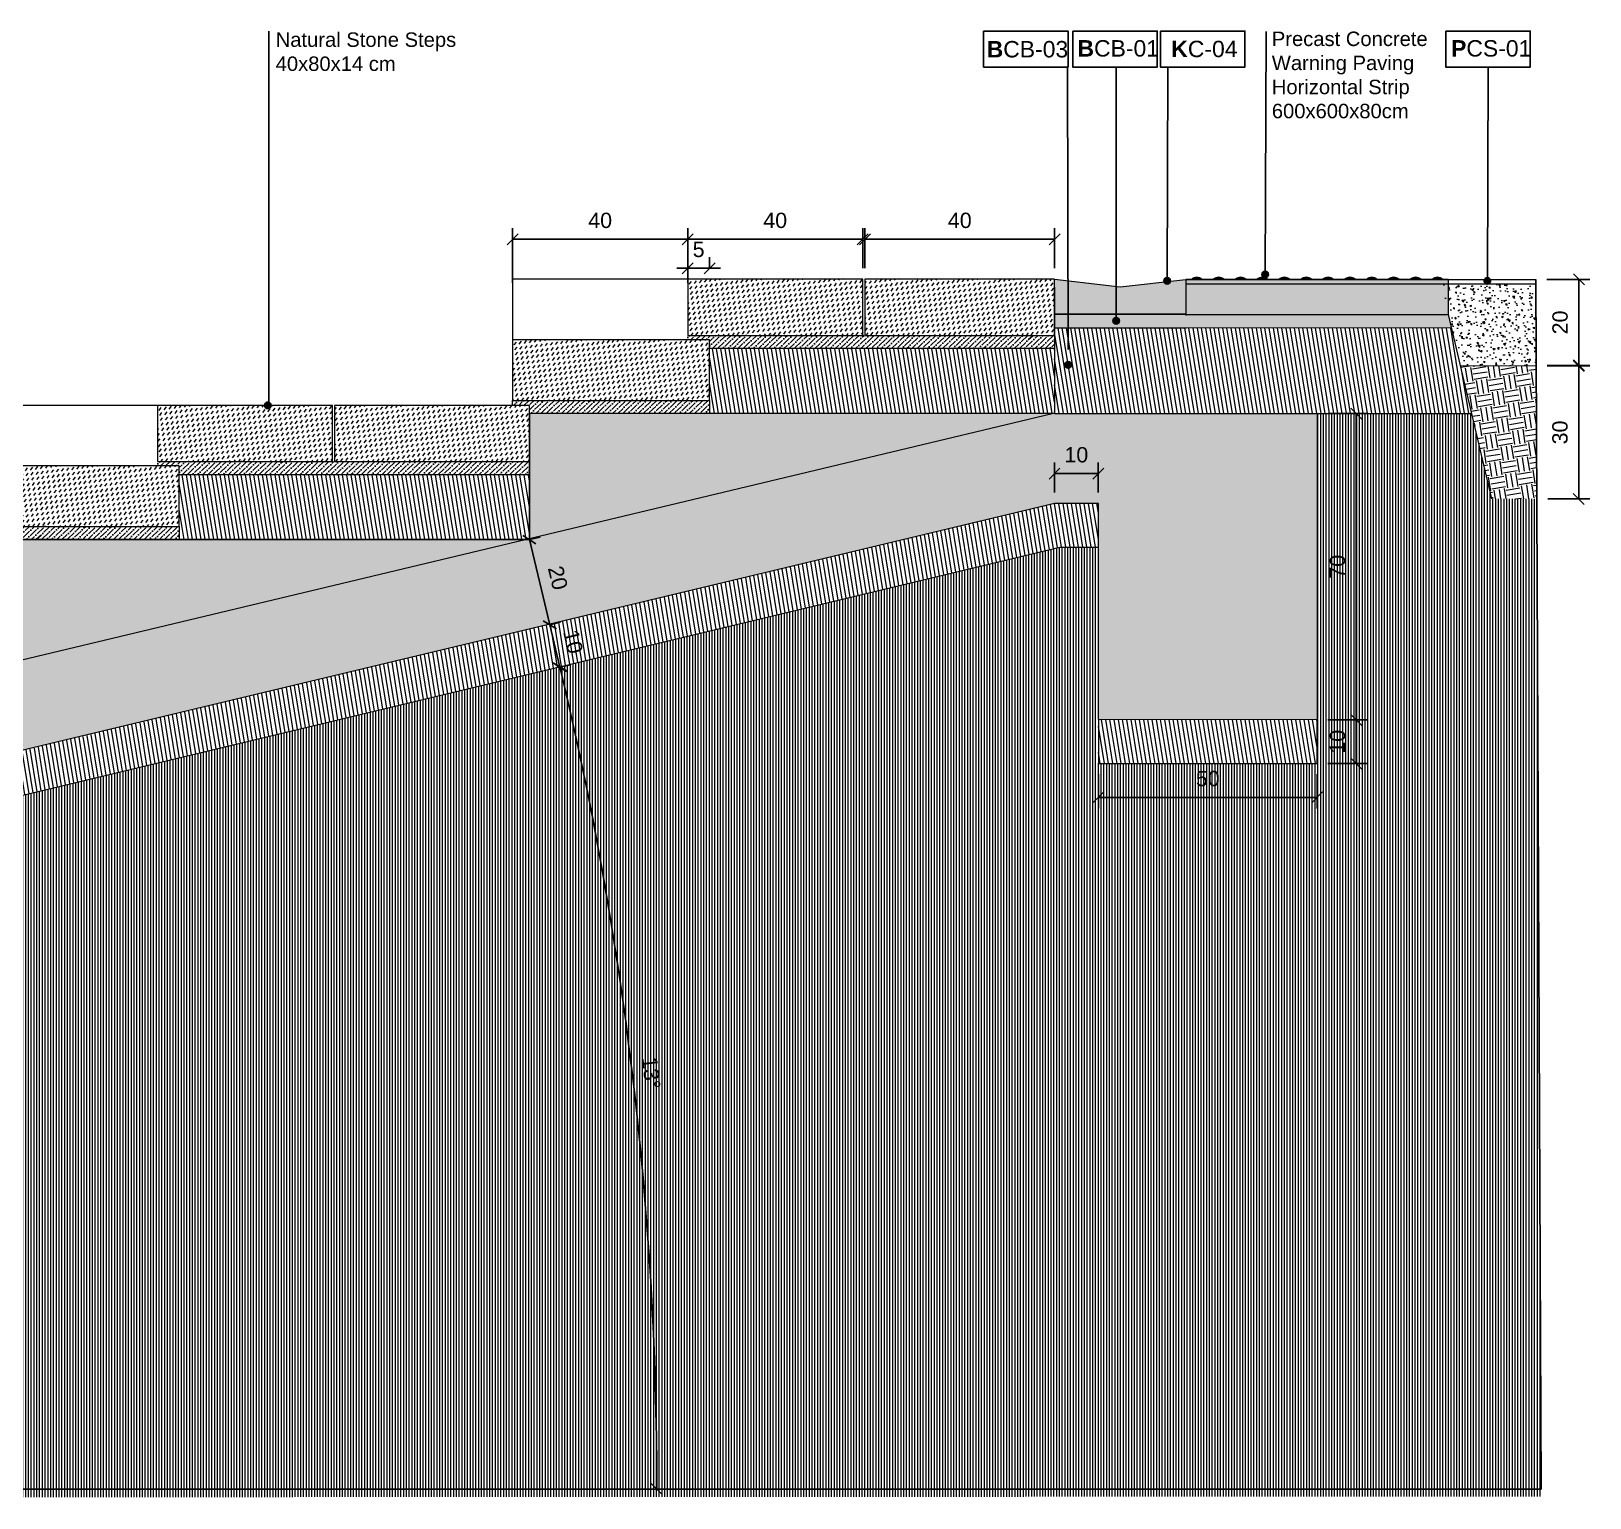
# Model space of a CAD drawing. Header units: metres. Extents: x -325 to 301, y -147 to 149.
# Drawn here: x 45.859 to 49.421, y 49.863 to 53.216 of the extents above; entities that cross this region are included whole.
import ezdxf

# ---------------------------------------------------------------- set-up
doc = ezdxf.new("R2010")
doc.units = ezdxf.units.M
doc.layers.get('Defpoints').update_dxf_attribs({"lineweight": 13})
doc.layers.add('-aux', color=50, linetype='Continuous', plot=False)
for name, color, linetype, true_color in [('0-TX-1_25', 7, 'Continuous', 0x3f4f7f), ('3-TR-paviment fort', 7, 'Continuous', 0xd1d1d1), ('EIT_3 TR sorra', 7, 'Continuous', 0xd8ceb0)]:
    doc.layers.add(name, color=color, linetype=linetype, true_color=true_color)
doc.layers.add('03-TR-Paviment_08_Natural Stone Bleachers', color=7, linetype='Continuous', lineweight=5, true_color=0xafad9d)
doc.layers.add('3-TR tot_u', color=7, linetype='Continuous', lineweight=5, true_color=0x787878)
for name, color, linetype, lineweight in [('1-CM', 7, 'Continuous', 0), ('3-TR Formigó', 252, 'Continuous', 0), ('3-TR Seleccionat', 44, 'Continuous', 0), ('3-TR Tot-u', 37, 'Continuous', 0)]:
    doc.layers.add(name, color=color, linetype=linetype, lineweight=lineweight)
for name, color, linetype in [('1-SECCIÓ', 1, 'Continuous'), ('A-KEYPLAN_HATCH', 7, 'Continuous'), ('A_TEXT_2', 7, 'Continuous')]:
    doc.layers.add(name, color=color, linetype=linetype)
doc.styles.get("Standard").update_dxf_attribs({"font": 'arial.ttf'})
doc.dimstyles.new('ISO-25', dxfattribs={"dimtxt": 0.1, "dimasz": 0.1, "dimexe": 0.1, "dimexo": 0.1, "dimgap": 0.1, "dimtad": 1, "dimdec": 0, "dimlfac": 100, "dimzin": 9, "dimtxsty": 'Standard', "dimblk": 'OBLIQUE', "dimcen": 0.1, "dimadec": 0, "dimazin": 0, "dimtfac": 1, "dimtdec": 0, "dimtmove": 0, "dimatfit": 3, "dimldrblk": 'OBLIQUE', "dimfxl": 1, "dimarcsym": 0})

# ---------------------------------------------------------------- blocks, each defined once
blk = doc.blocks.new('hatch keyplan 2')
at = {"layer": 'A-KEYPLAN_HATCH'}
blk.add_lwpolyline([(0, 0.00548), (0.01287, 0.00548), (0.01287, 0), (0, 0)], close=True, dxfattribs=at)
blk = doc.blocks.new('hatch keyplan')
at = {"layer": 'A-KEYPLAN_HATCH'}
blk.add_blockref('hatch keyplan 2', (1.43058, 0.85215), dxfattribs=at)
blk = doc.blocks.new('B-CB03')
at = {"layer": 'A-KEYPLAN_HATCH'}
blk.add_blockref('hatch keyplan', (-1.43058, -0.85215), dxfattribs=at)
at = {"layer": 'A_TEXT_2', "insert": (-0.0008, 0.00398), "char_height": 0.0025, "attachment_point": 1}
blk.add_mtext_dynamic_manual_height_columns('\\pi0.00128;{\\fArial|b1|i0|c0|p34;B}CB-03', width=0.0145619, gutter_width=0.015, heights=[0], dxfattribs=at)
blk = doc.blocks.new('B-CB01')
at = {"layer": 'A-KEYPLAN_HATCH'}
blk.add_blockref('hatch keyplan', (-1.43058, -0.85215), dxfattribs=at)
at = {"layer": 'A_TEXT_2', "insert": (-0.0008, 0.00411), "char_height": 0.0025, "attachment_point": 1}
blk.add_mtext_dynamic_manual_height_columns('\\pi0.00152;{\\fArial|b1|i0|c0|p34;B}CB-01', width=0.0145619, gutter_width=0.015, heights=[0], dxfattribs=at)
blk = doc.blocks.new('K03')
at = {"layer": 'A-KEYPLAN_HATCH'}
blk.add_blockref('hatch keyplan', (-1.43058, -0.85215), dxfattribs=at)
at = {"layer": 'A_TEXT_2', "insert": (-0.0008, 0.00402), "char_height": 0.0025, "attachment_point": 1}
blk.add_mtext_dynamic_manual_height_columns('\\pi0.00245;{\\fArial|b1|i0|c0|p34;K}C-04', width=0.0145619, gutter_width=0.015, heights=[0], dxfattribs=at)
blk = doc.blocks.new('POINT')
at = {"layer": '0-TX-1_25'}
h = blk.add_hatch(dxfattribs=at)
h.set_pattern_fill('ANGLE', color=256)
h.set_pattern_definition([(0, (-83.747, -12.726), (0, 6.985), [5.08, -1.905]), (90, (-83.747, -12.726), (-6.985, 4e-16), [5.08, -1.905])])
edge = h.paths.add_edge_path()
edge.add_arc((0, 0), 0.0075, 0, 360)
h = blk.add_hatch(color=256, dxfattribs=at)
h.dxf.hatch_style = 1
edge = h.paths.add_edge_path()
edge.add_arc((0, 0), 0.0075, 0, 360)
blk.add_circle((0, 0), 0.0075, dxfattribs=at)
blk = doc.blocks.new('_Oblique')
at = {"color": 0, "lineweight": -2}
blk.add_line((-0.5, -0.5), (0.5, 0.5), dxfattribs=at)
blk = doc.blocks.new('*D1800')
at = {"layer": '0-TX-1_25', "color": 0, "lineweight": -2, "transparency": 16777216}
for p, q in [((49.323, 52.6482), (49.4211, 52.6482)), ((49.3961, 52.6482), (49.3961, 52.4516)), ((49.3238, 52.4516), (49.4211, 52.4516))]:
    blk.add_line(p, q, dxfattribs=at)
at = {"layer": 'Defpoints', "color": 0, "transparency": 16777216}
for p in [(49.298, 52.6482), (49.2988, 52.4516), (49.3961, 52.4516)]:
    blk.add_point(p, dxfattribs=at)
at = {"layer": '0-TX-1_25', "color": 0, "lineweight": -2, "transparency": 16777216, "xscale": 0.025, "yscale": 0.025, "zscale": 0.025}
for p, rotation in [((49.3961, 52.6482), 90), ((49.3961, 52.4516), 270)]:
    blk.add_blockref('_Oblique', p, dxfattribs=dict(at, rotation=rotation))
at = {"layer": '0-TX-1_25', "color": 0, "transparency": 16777216, "insert": (49.3532, 52.5499), "char_height": 0.035, "attachment_point": 5, "rotation": 90}
blk.add_mtext('20', dxfattribs=at)
blk = doc.blocks.new('*D1797')
at = {"layer": '0-TX-1_25', "color": 0, "lineweight": -2, "transparency": 16777216}
for p, q in [((49.3236, 52.4504), (49.4209, 52.4504)), ((49.3959, 52.4504), (49.3959, 52.1464)), ((49.325, 52.1464), (49.4209, 52.1464))]:
    blk.add_line(p, q, dxfattribs=at)
at = {"layer": 'Defpoints', "color": 0, "transparency": 16777216}
for p in [(49.2986, 52.4504), (49.3, 52.1464), (49.3959, 52.1464)]:
    blk.add_point(p, dxfattribs=at)
at = {"layer": '0-TX-1_25', "color": 0, "lineweight": -2, "transparency": 16777216, "xscale": 0.025, "yscale": 0.025, "zscale": 0.025}
for p, rotation in [((49.3959, 52.4504), 90), ((49.3959, 52.1464), 270)]:
    blk.add_blockref('_Oblique', p, dxfattribs=dict(at, rotation=rotation))
at = {"layer": '0-TX-1_25', "color": 0, "transparency": 16777216, "insert": (49.353, 52.2984), "char_height": 0.035, "attachment_point": 5, "rotation": 90}
blk.add_mtext('30', dxfattribs=at)
blk = doc.blocks.new('*U1805')
at = {"layer": '3-TR-paviment fort'}
blk.add_hatch(color=256, dxfattribs=at).paths.add_polyline_path([(0.025, 0), (0.05, 0, 0.4)])
blk.add_lwpolyline([(0.025, 0), (0.05, 0)])
blk.add_arc((0.0375, -0.013125), 0.018125, 46.397181, 133.602819)
blk = doc.blocks.new('*U1806')
at = {"color": 0, "linetype": 'ByBlock', "lineweight": -2, "transparency": 16777216}
for p in [(0, 0.08), (0.05, 0.08), (0.1, 0.08), (0.15, 0.08), (0.2, 0.08), (0.25, 0.08), (0.3, 0.08), (0.35, 0.08), (0.4, 0.08), (0.45, 0.08), (0.5, 0.08), (0.55, 0.08)]:
    blk.add_blockref('*U1805', p, dxfattribs=at)
blk = doc.blocks.new('Warning Surface 600x600x80')
at = {"layer": '3-TR-paviment fort'}
blk.add_hatch(color=256, dxfattribs=at).paths.add_polyline_path([(0, 0.08), (0.6, 0.08), (0.6, 0), (0.0002, 0.0006)])
blk.add_lwpolyline([(0, 0.08), (0.6, 0.08)])
at = {"layer": '1-CM'}
blk.add_lwpolyline([(0.6, 0.08), (0, 0.08), (0, 0), (0.6, 0)], close=True, dxfattribs=at)
blk.add_blockref('*U1806', (-0.0125, 0))
blk = doc.blocks.new('PCS01')
at = {"layer": 'A-KEYPLAN_HATCH'}
blk.add_blockref('hatch keyplan', (-1.42958, -0.85215), dxfattribs=at)
at = {"layer": 'A_TEXT_2', "insert": (0.0002, 0.00411), "char_height": 0.0025, "attachment_point": 1}
blk.add_mtext_dynamic_manual_height_columns('\\pi0.00161;{\\fArial|b1|i0|c0|p34;P}CS-01', width=0.0145619, gutter_width=0.015, heights=[0], dxfattribs=at)
blk = doc.blocks.new('*D1801')
at = {"layer": '0-TX-1_25', "color": 0, "lineweight": -2, "transparency": 16777216}
for p, q in [((47.3595, 52.6738), (47.3595, 52.7651)), ((47.7595, 52.6738), (47.7595, 52.7651)), ((47.3595, 52.7401), (47.7595, 52.7401))]:
    blk.add_line(p, q, dxfattribs=at)
at = {"layer": 'Defpoints', "color": 0, "transparency": 16777216}
for p in [(47.7595, 52.7401), (47.3595, 52.6488), (47.7595, 52.6488)]:
    blk.add_point(p, dxfattribs=at)
at = {"layer": '0-TX-1_25', "color": 0, "lineweight": -2, "transparency": 16777216, "xscale": 0.025, "yscale": 0.025, "zscale": 0.025, "rotation": 180}
blk.add_blockref('_Oblique', (47.3595, 52.7401), dxfattribs=at)
at = {"layer": '0-TX-1_25', "color": 0, "lineweight": -2, "transparency": 16777216, "xscale": 0.025, "yscale": 0.025, "zscale": 0.025}
blk.add_blockref('_Oblique', (47.7595, 52.7401), dxfattribs=at)
at = {"layer": '0-TX-1_25', "color": 0, "transparency": 16777216, "insert": (47.5595, 52.783), "char_height": 0.035, "attachment_point": 5}
blk.add_mtext('40', dxfattribs=at)
blk = doc.blocks.new('*D1802')
at = {"layer": '0-TX-1_25', "color": 0, "lineweight": -2, "transparency": 16777216}
for p, q in [((47.7645, 52.6738), (47.7645, 52.7651)), ((48.198, 52.6738), (48.198, 52.7651)), ((47.7645, 52.7401), (48.198, 52.7401))]:
    blk.add_line(p, q, dxfattribs=at)
at = {"layer": 'Defpoints', "color": 0, "transparency": 16777216}
for p in [(48.198, 52.7401), (47.7645, 52.6488), (48.198, 52.6488)]:
    blk.add_point(p, dxfattribs=at)
at = {"layer": '0-TX-1_25', "color": 0, "lineweight": -2, "transparency": 16777216, "xscale": 0.025, "yscale": 0.025, "zscale": 0.025, "rotation": 180}
blk.add_blockref('_Oblique', (47.7645, 52.7401), dxfattribs=at)
at = {"layer": '0-TX-1_25', "color": 0, "lineweight": -2, "transparency": 16777216, "xscale": 0.025, "yscale": 0.025, "zscale": 0.025}
blk.add_blockref('_Oblique', (48.198, 52.7401), dxfattribs=at)
at = {"layer": '0-TX-1_25', "color": 0, "transparency": 16777216, "insert": (47.9813, 52.783), "char_height": 0.035, "attachment_point": 5}
blk.add_mtext('40', dxfattribs=at)
blk = doc.blocks.new('*D1803')
at = {"layer": '0-TX-1_25', "color": 0, "lineweight": -2, "transparency": 16777216}
for p, q in [((46.9594, 52.6401), (46.9594, 52.7651)), ((47.3595, 52.6401), (47.3595, 52.7651)), ((47.3595, 52.7401), (46.9594, 52.7401))]:
    blk.add_line(p, q, dxfattribs=at)
at = {"layer": 'Defpoints', "color": 0, "transparency": 16777216}
for p in [(46.9594, 52.7401), (46.9594, 52.5203), (47.3595, 52.5203)]:
    blk.add_point(p, dxfattribs=at)
at = {"layer": '0-TX-1_25', "color": 0, "lineweight": -2, "transparency": 16777216, "xscale": 0.025, "yscale": 0.025, "zscale": 0.025, "rotation": 180}
blk.add_blockref('_Oblique', (46.9594, 52.7401), dxfattribs=at)
at = {"layer": '0-TX-1_25', "color": 0, "lineweight": -2, "transparency": 16777216, "xscale": 0.025, "yscale": 0.025, "zscale": 0.025}
blk.add_blockref('_Oblique', (47.3595, 52.7401), dxfattribs=at)
at = {"layer": '0-TX-1_25', "color": 0, "transparency": 16777216, "insert": (47.1595, 52.783), "char_height": 0.035, "attachment_point": 5}
blk.add_mtext('40', dxfattribs=at)
blk = doc.blocks.new('*D1804')
at = {"layer": '0-TX-1_25', "color": 0, "lineweight": -2, "transparency": 16777216}
for p, q in [((47.3595, 52.6738), (47.3595, 52.6988)), ((47.4095, 52.6738), (47.4095, 52.6988)), ((47.3595, 52.6738), (47.3345, 52.6738)), ((47.3595, 52.6738), (47.4095, 52.6738)), ((47.4095, 52.6738), (47.4345, 52.6738))]:
    blk.add_line(p, q, dxfattribs=at)
at = {"layer": 'Defpoints', "color": 0, "transparency": 16777216}
for p in [(47.3595, 52.6488), (47.4095, 52.6738), (47.4095, 52.6488)]:
    blk.add_point(p, dxfattribs=at)
at = {"layer": '0-TX-1_25', "color": 0, "lineweight": -2, "transparency": 16777216, "xscale": 0.025, "yscale": 0.025, "zscale": 0.025}
blk.add_blockref('_Oblique', (47.3595, 52.6738), dxfattribs=at)
at = {"layer": '0-TX-1_25', "color": 0, "lineweight": -2, "transparency": 16777216, "xscale": 0.025, "yscale": 0.025, "zscale": 0.025, "rotation": 180}
blk.add_blockref('_Oblique', (47.4095, 52.6738), dxfattribs=at)
at = {"layer": '0-TX-1_25', "color": 0, "transparency": 16777216, "insert": (47.3845, 52.7166), "char_height": 0.035, "attachment_point": 5}
blk.add_mtext('5', dxfattribs=at)
blk = doc.blocks.new('*D2881')
at = {"layer": '0-TX-1_25', "color": 0, "lineweight": -2, "transparency": 16777216}
for p, q in [((48.298, 51.5171), (48.298, 51.4393)), ((48.798, 51.5171), (48.798, 51.4393)), ((48.298, 51.4643), (48.798, 51.4643))]:
    blk.add_line(p, q, dxfattribs=at)
at = {"layer": 'Defpoints', "color": 0, "transparency": 16777216}
for p in [(48.298, 51.5421), (48.798, 51.5421), (48.798, 51.4643)]:
    blk.add_point(p, dxfattribs=at)
at = {"layer": '0-TX-1_25', "color": 0, "lineweight": -2, "transparency": 16777216, "xscale": 0.025, "yscale": 0.025, "zscale": 0.025, "rotation": 180}
blk.add_blockref('_Oblique', (48.298, 51.4643), dxfattribs=at)
at = {"layer": '0-TX-1_25', "color": 0, "lineweight": -2, "transparency": 16777216, "xscale": 0.025, "yscale": 0.025, "zscale": 0.025}
blk.add_blockref('_Oblique', (48.798, 51.4643), dxfattribs=at)
at = {"layer": '0-TX-1_25', "color": 0, "transparency": 16777216, "insert": (48.548, 51.5072), "char_height": 0.035, "attachment_point": 5}
blk.add_mtext('50', dxfattribs=at)
blk = doc.blocks.new('*D2883')
at = {"layer": '0-TX-1_25', "color": 0, "lineweight": -2, "transparency": 16777216}
for p, q in [((48.823, 52.3415), (48.9125, 52.3415)), ((48.8875, 52.3415), (48.8875, 51.6415)), ((48.8227, 51.6415), (48.9125, 51.6415))]:
    blk.add_line(p, q, dxfattribs=at)
at = {"layer": 'Defpoints', "color": 0, "transparency": 16777216}
for p in [(48.798, 52.3415), (48.7977, 51.6415), (48.8875, 51.6415)]:
    blk.add_point(p, dxfattribs=at)
at = {"layer": '0-TX-1_25', "color": 0, "lineweight": -2, "transparency": 16777216, "xscale": 0.025, "yscale": 0.025, "zscale": 0.025}
for p, rotation in [((48.8875, 52.3415), 90), ((48.8875, 51.6415), 270)]:
    blk.add_blockref('_Oblique', p, dxfattribs=dict(at, rotation=rotation))
at = {"layer": '0-TX-1_25', "color": 0, "transparency": 16777216, "insert": (48.8446, 51.9915), "char_height": 0.035, "attachment_point": 5, "rotation": 90}
blk.add_mtext('70', dxfattribs=at)
blk = doc.blocks.new('*D2884')
at = {"layer": '0-TX-1_25', "color": 0, "lineweight": -2, "transparency": 16777216}
for p, q in [((48.8227, 51.6415), (48.9125, 51.6415)), ((48.8875, 51.6415), (48.8875, 51.5415)), ((48.8227, 51.5415), (48.9125, 51.5415))]:
    blk.add_line(p, q, dxfattribs=at)
at = {"layer": 'Defpoints', "color": 0, "transparency": 16777216}
for p in [(48.7977, 51.6415), (48.7977, 51.5415), (48.8875, 51.5415)]:
    blk.add_point(p, dxfattribs=at)
at = {"layer": '0-TX-1_25', "color": 0, "lineweight": -2, "transparency": 16777216, "xscale": 0.025, "yscale": 0.025, "zscale": 0.025}
for p, rotation in [((48.8875, 51.6415), 90), ((48.8875, 51.5415), 270)]:
    blk.add_blockref('_Oblique', p, dxfattribs=dict(at, rotation=rotation))
at = {"layer": '0-TX-1_25', "color": 0, "transparency": 16777216, "insert": (48.8446, 51.5915), "char_height": 0.035, "attachment_point": 5, "rotation": 90}
blk.add_mtext('10', dxfattribs=at)
blk = doc.blocks.new('*D2882')
at = {"layer": '0-TX-1_25', "color": 0, "lineweight": -2, "transparency": 16777216}
for p, q in [((48.1977, 52.1611), (48.1977, 52.2295)), ((48.2977, 52.1611), (48.2977, 52.2295)), ((48.1977, 52.2045), (48.2977, 52.2045))]:
    blk.add_line(p, q, dxfattribs=at)
at = {"layer": 'Defpoints', "color": 0, "transparency": 16777216}
for p in [(48.2977, 52.2045), (48.1977, 52.1361), (48.2977, 52.1361)]:
    blk.add_point(p, dxfattribs=at)
at = {"layer": '0-TX-1_25', "color": 0, "lineweight": -2, "transparency": 16777216, "xscale": 0.025, "yscale": 0.025, "zscale": 0.025, "rotation": 180}
blk.add_blockref('_Oblique', (48.1977, 52.2045), dxfattribs=at)
at = {"layer": '0-TX-1_25', "color": 0, "lineweight": -2, "transparency": 16777216, "xscale": 0.025, "yscale": 0.025, "zscale": 0.025}
blk.add_blockref('_Oblique', (48.2977, 52.2045), dxfattribs=at)
at = {"layer": '0-TX-1_25', "color": 0, "transparency": 16777216, "insert": (48.2477, 52.2473), "char_height": 0.035, "attachment_point": 5}
blk.add_mtext('10', dxfattribs=at)
blk = doc.blocks.new('*D2885')
at = {"layer": '0-TX-1_25', "color": 0, "lineweight": -2, "transparency": 16777216}
for p, q in [((46.9978, 52.0534), (47.0222, 52.0592)), ((46.9978, 52.0534), (47.0444, 51.8589)), ((47.0444, 51.8589), (47.0687, 51.8647))]:
    blk.add_line(p, q, dxfattribs=at)
at = {"layer": 'Defpoints', "color": 0, "transparency": 16777216}
for p in [(46.9978, 52.0534), (47.0444, 51.8589), (47.0444, 51.8589)]:
    blk.add_point(p, dxfattribs=at)
at = {"layer": '0-TX-1_25', "color": 0, "lineweight": -2, "transparency": 16777216, "xscale": 0.025, "yscale": 0.025, "zscale": 0.025}
for p, rotation in [((46.9978, 52.0534), 103.449856645409), ((47.0444, 51.8589), 283.449856645409)]:
    blk.add_blockref('_Oblique', p, dxfattribs=dict(at, rotation=rotation))
at = {"layer": '0-TX-1_25', "color": 0, "transparency": 16777216, "insert": (47.0628, 51.9661), "char_height": 0.035, "attachment_point": 5, "rotation": 283.4499}
blk.add_mtext('20', dxfattribs=at)
blk = doc.blocks.new('*D2886')
at = {"layer": '0-TX-1_25', "color": 0, "lineweight": -2, "transparency": 16777216}
for p, q in [((47.0444, 51.8589), (47.0687, 51.8647)), ((47.0444, 51.8589), (47.0676, 51.7616)), ((47.0676, 51.7616), (47.0919, 51.7674))]:
    blk.add_line(p, q, dxfattribs=at)
at = {"layer": 'Defpoints', "color": 0, "transparency": 16777216}
for p in [(47.0444, 51.8589), (47.0676, 51.7616), (47.0676, 51.7616)]:
    blk.add_point(p, dxfattribs=at)
at = {"layer": '0-TX-1_25', "color": 0, "lineweight": -2, "transparency": 16777216, "xscale": 0.025, "yscale": 0.025, "zscale": 0.025}
for p, rotation in [((47.0444, 51.8589), 103.4498566454086), ((47.0676, 51.7616), 283.4498566454086)]:
    blk.add_blockref('_Oblique', p, dxfattribs=dict(at, rotation=rotation))
at = {"layer": '0-TX-1_25', "color": 0, "transparency": 16777216, "insert": (47.0977, 51.8202), "char_height": 0.035, "attachment_point": 5, "rotation": 283.4499}
blk.add_mtext('10', dxfattribs=at)
blk = doc.blocks.new('*D2887')
at = {"layer": '0-TX-1_25', "color": 0, "lineweight": -2, "transparency": 16777216}
blk.add_arc((39.2083, 49.8834), 8.0806, 359.99858, 13.44986, dxfattribs=at)
at = {"layer": 'Defpoints', "color": 0, "transparency": 16777216}
for p in [(48.2098, 52.0361), (43.5746, 50.9276), (47.2642, 50.5149), (42.2981, 49.8833), (49.3096, 49.8831)]:
    blk.add_point(p, dxfattribs=at)
at = {"layer": '0-TX-1_25', "color": 0, "lineweight": -2, "transparency": 16777216, "xscale": 0.025, "yscale": 0.025, "zscale": 0.025}
for p, rotation in [((47.0673, 51.7629), 103.4498566005643), ((47.2889, 49.8832), 269.9985841157766)]:
    blk.add_blockref('_Oblique', p, dxfattribs=dict(at, rotation=rotation))
at = {"layer": '0-TX-1_25', "color": 0, "transparency": 16777216, "insert": (47.2759, 50.8346), "char_height": 0.035, "attachment_point": 5, "rotation": 276.7242}
blk.add_mtext('13°', dxfattribs=at)

msp = doc.modelspace()

# ---------------------------------------------------------------- hatches: boundary and pattern name
at = {"layer": '03-TR-Paviment_08_Natural Stone Bleachers'}
h = msp.add_hatch(dxfattribs=at)
h.set_pattern_fill('DASH', color=256, scale=0.002611, angle=232.4264, style=0, double=1)
h.set_pattern_definition([(232.4264096, (-104.943217, -69.034025), (0.00151523477, -0.01162470696), [0.0082894435, -0.0082894435])])
h.paths.add_polyline_path([(47.3595, 52.6488), (47.3595, 52.5203), (47.7595, 52.5203), (47.7595, 52.6488)])
h = msp.add_hatch(dxfattribs=at)
h.set_pattern_fill('DASH', color=256, scale=0.002611, angle=232.4264, style=0, double=1)
h.set_pattern_definition([(232.4264096, (-104.543217, -69.034025), (0.00151523477, -0.01162470696), [0.0082894435, -0.0082894435])])
h.paths.add_polyline_path([(47.7645, 52.6488), (47.7645, 52.5203), (48.198, 52.5203), (48.198, 52.6488)])
h = msp.add_hatch(dxfattribs=at)
h.set_pattern_fill('DASH', color=256, scale=0.002611, angle=232.4264, style=0, double=1)
h.set_pattern_definition([(232.4264096, (-105.343296, -69.172555), (0.00151523477, -0.01162470696), [0.0082894435, -0.0082894435])])
h.paths.add_polyline_path([(46.9594, 52.5103), (46.9594, 52.3718), (47.4094, 52.3718), (47.4094, 52.5103)])
h = msp.add_hatch(dxfattribs=at)
h.set_pattern_fill('DASH', color=256, scale=0.002611, angle=232.4264, style=0, double=1)
h.set_pattern_definition([(232.4264096, (-106.1548945, -69.322424), (0.00151523477, -0.01162470696), [0.0082894435, -0.0082894435])])
h.paths.add_polyline_path([(46.1478, 52.3604), (46.1478, 52.2319), (46.5478, 52.2319), (46.5478, 52.3604)])
h = msp.add_hatch(dxfattribs=at)
h.set_pattern_fill('DASH', color=256, scale=0.002611, angle=232.4264, style=0, double=1)
h.set_pattern_definition([(232.4264096, (-105.7548945, -69.322424), (0.00151523477, -0.01162470696), [0.0082894435, -0.0082894435])])
h.paths.add_polyline_path([(46.5528, 52.3604), (46.5528, 52.2319), (46.9978, 52.2319), (46.9978, 52.3604)])
h = msp.add_hatch(dxfattribs=at)
h.set_pattern_fill('DASH', color=256, scale=0.002611, angle=232.4264, style=0, double=1)
h.set_pattern_definition([(232.4264096, (-106.554974, -69.460954), (0.00151523477, -0.01162470696), [0.0082894435, -0.0082894435])])
h.paths.add_polyline_path([(45.7478, 52.2219), (45.7478, 52.0834), (46.1978, 52.0834), (46.1978, 52.2219)])
at = {"layer": '3-TR Formigó'}
h = msp.add_hatch(dxfattribs=at)
h.set_pattern_fill('ANSI31', color=256, scale=0.003, angle=234.1752, style=0)
h.set_pattern_definition([(279.17524, (51.282194, 52.248604), (0.00940313, 0.001518806), [])])
h.paths.add_polyline_path([(49.1513, 52.3416), (49.1053, 52.5372), (48.198, 52.5373), (48.198, 52.342)])
h = msp.add_hatch(dxfattribs=at)
h.set_pattern_fill('ANSI31', color=256, scale=0.003, angle=234.1752, style=0)
h.set_pattern_definition([(279.17524, (51.15303, 52.291545), (0.00940313, 0.001518806), [])])
h.paths.add_polyline_path([(48.198, 52.4903), (47.4094, 52.4903), (47.4094, 52.3418), (48.198, 52.3418)])
h = msp.add_hatch(dxfattribs=at)
h.set_pattern_fill('ANSI31', color=256, scale=0.003, angle=234.1752, style=0)
h.set_pattern_definition([(279.17524, (49.941352, 52.003145), (0.00940313, 0.001518806), [])])
h.paths.add_polyline_path([(46.9978, 52.2019), (46.1978, 52.2019), (46.1978, 52.0534), (46.9978, 52.0534)])
h = msp.add_hatch(dxfattribs=at)
h.set_pattern_fill('ANSI31', color=256, scale=0.003, angle=234.1752)
h.set_pattern_definition([(279.175244, (-165.634388, 7.05742), (0.00940313004, 0.0015188056), [])])
h.paths.add_polyline_path([(48.198, 52.1361), (43.5746, 51.0276), (43.5746, 50.9276), (48.2098, 52.0361), (48.298, 52.0361), (48.298, 52.1361)])
h = msp.add_hatch(dxfattribs=at)
h.set_pattern_fill('ANSI31', color=256, scale=0.003, angle=234.1752)
h.set_pattern_definition([(279.175244, (-160.91095, 7.671865), (0.00940313004, 0.0015188056), [])])
h.paths.add_polyline_path([(48.798, 51.6421), (48.298, 51.6421), (48.298, 51.5421), (48.798, 51.5421)])
at = {"layer": '3-TR Seleccionat'}
h = msp.add_hatch(dxfattribs=at)
h.set_pattern_fill('ANSI31', color=256, scale=0.002, angle=45, style=0)
h.set_pattern_definition([(90, (9.61381, -0.084063), (-0.00635, 0), [])])
h.paths.add_polyline_path([(42.2984, 51.1472), (42.2983, 49.8633), (49.3098, 49.8665), (49.2994, 52.1464), (49.1972, 52.1464), (49.1513, 52.3416), (48.798, 52.3418), (48.798, 51.5419), (48.298, 51.5422), (48.298, 52.0361), (48.2098, 52.0361), (43.5746, 50.9276), (43.5746, 50.3472), (43.0745, 50.3472), (43.0747, 51.1472)])
at = {"layer": '3-TR Tot-u'}
h = msp.add_hatch(dxfattribs=at)
h.set_pattern_fill('EARTH', color=256, scale=0.005, angle=-80.8248, style=0)
h.set_pattern_definition([(279.175244, (-2e-07, -0.034995), (0.036406452, -0.026281081), [0.03175, -0.03175]), (279.175244, (0.011754, -0.033097), (0.036406452, -0.026281081), [0.03175, -0.03175]), (279.175244, (0.023508, -0.031198), (0.036406452, -0.026281081), [0.03175, -0.03175]), (9.175244, (0.02806, -0.034484), (0.026281081, 0.036406452), [0.03175, -0.03175]), (9.175244, (0.029957, -0.046237), (0.026281081, 0.036406452), [0.03175, -0.03175]), (9.175244, (0.031855, -0.05799), (0.026281081, 0.036406452), [0.03175, -0.03175])])
h.paths.add_polyline_path([(49.1256, 52.4508), (49.1972, 52.1464), (49.2994, 52.1464), (49.2986, 52.4516)])
at = {"layer": '3-TR tot_u'}
h = msp.add_hatch(dxfattribs=at)
h.set_pattern_fill('AR-CONC', color=256, scale=0.0002, angle=87.7664)
h.set_pattern_definition([(137.766414, (-2e-07, -0.034995), (0.004605472, 0.03628501), [0.00381, -0.04191]), (82.766414, (-2e-07, -0.034995), (-0.03845705, -0.005554096), [0.003048, -0.033528117]), (188.21786, (0.000384, -0.03197), (-0.033851577, 0.030730914), [0.003238002, -0.035618049]), (133.950614, (-0.010152, -0.0346), (0.01051506, 0.05384691), [0.005715, -0.062865]), (184.40197, (-0.009276, -0.03011), (-0.04759713, 0.049373368), [0.004857005, -0.05342712]), (78.950565, (-0.01015, -0.0346), (-0.04759713, 0.04937337), [0.004571993, -0.050291946]), (108.766414, (-0.007416, -0.029622), (0.02161929, 0.029502713), [0.00381, -0.04191]), (53.766414, (-0.007416, -0.029622), (-0.036327877, 0.013786707), [0.003048, -0.033528]), (159.21786, (-0.005615, -0.027164), (-0.014708586, 0.04328942), [0.003238002, -0.035617988]), (125.266414, (-2e-07, -0.034995), (-0.0168740847, 0.0012763334), [0, -0.0331216, 0, -0.034036, 0, -0.033655]), (95.266414, (-2e-07, -0.034995), (-0.0195000525, 0.0141346577), [0, -0.0194056, 0, -0.0323596, 0, -0.012827]), (55.266414, (-0.000442, -0.046315), (0.0022017677, 0.027052862), [0, -0.0127, 0, -0.039624, 0, -0.052578]), (45.266414, (-0.00064, -0.051391), (-0.0039268106, 0.02980152), [0, -0.01651, 0, -0.0263144, 0, -0.037338])])
h.paths.add_polyline_path([(49.0815, 52.6382), (49.1256, 52.4508), (49.2986, 52.4516), (49.298, 52.6382)])
h = msp.add_hatch(dxfattribs=at)
h.set_pattern_fill('AR-CONC', color=256, scale=9e-05, angle=90.2664)
h.set_pattern_definition([(140.266414, (-35.240619, 29.742024), (0.0013582613, 0.0164031132), [0.0017145, -0.0188595]), (85.266414, (-35.24062, 29.742024), (-0.0171801815, -0.0032518273), [0.0013716, -0.0150876526]), (190.71786, (-35.240506, 29.74339), (-0.0158219194, 0.0131512858), [0.0014571008, -0.016028122]), (136.450614, (-35.245191, 29.742002), (0.003670327, 0.024414444), [0.00257175, -0.02828925]), (186.901972, (-35.244885, 29.744037), (-0.0223674596, 0.021262598), [0.002185652, -0.024042205]), (81.450565, (-35.24519, 29.742002), (-0.0223674596, 0.021262598), [0.002057397, -0.022631376]), (111.266414, (-35.244059, 29.744294), (0.0091403206, 0.0136879438), [0.0017145, -0.0188595]), (56.266414, (-35.244059, 29.744294), (-0.0166026007, 0.0054850432), [0.0013716, -0.0150876]), (161.71786, (-35.243297, 29.745434), (-0.0074622802, 0.019172987), [0.0014571008, -0.0160280944]), (127.766414, (-35.240619, 29.7420235), (-0.00761116375, 0.0002425866), [0, -0.01490472, 0, -0.0153162, 0, -0.01514475]), (97.766414, (-35.240619, 29.7420235), (-0.009044117, 0.0059717809), [0, -0.00873252, 0, -0.01456182, 0, -0.00577215]), (57.766414, (-35.2405955, 29.736926), (0.0004588393, 0.012205419), [0, -0.005715, 0, -0.0178308, 0, -0.0236601]), (47.766414, (-35.240585, 29.73464), (-0.0023503487, 0.0133208417), [0, -0.0074295, 0, -0.01184148, 0, -0.0168021])])
h.paths.add_polyline_path([(49.1053, 52.5372), (49.098, 52.5682), (48.498, 52.5685), (48.198, 52.5685), (48.198, 52.5373)])
h = msp.add_hatch(dxfattribs=at)
h.set_pattern_fill('AR-CONC', color=256, scale=0.00025, angle=90.5301)
h.set_pattern_definition([(166.04236, (-13.687853, 48.344122), (-0.016416191, 0.042671307), [0.0047625, -0.0523875]), (111.04236, (-13.687853, 48.344122), (-0.039046417, -0.028886474), [0.00381, -0.041910146]), (216.49381, (-13.68922, 48.34768), (-0.055462606, 0.013784833), [0.004047502, -0.04452256]), (162.22656, (-13.699264, 48.338547), (-0.020309896, 0.065503594), [0.00714375, -0.07858125]), (212.67792, (-13.700956, 48.344005), (-0.08163343, 0.02616789), [0.006071256, -0.0667839]), (107.22651, (-13.699264, 48.33855), (-0.08163343, 0.02616789), [0.00571499, -0.06286493]), (137.04236, (-13.6992, 48.345646), (0.006329517, 0.045279748), [0.0047625, -0.0523875]), (82.04236, (-13.6992, 48.345646), (-0.048155148, -0.006334455), [0.00381, -0.04191]), (187.49381, (-13.69867, 48.34942), (-0.04182563, 0.038945293), [0.004047502, -0.044522484]), (153.542363, (-13.687853, 48.344122), (-0.0193315364, -0.0085869134), [0, -0.041402, 0, -0.042545, 0, -0.04206875]), (123.542363, (-13.687853, 48.344122), (-0.0298363544, 0.004013151), [0, -0.024257, 0, -0.0404495, 0, -0.01603375]), (83.542363, (-13.681636, 48.3314), (-0.013595498, 0.0310847903), [0, -0.015875, 0, -0.04953, 0, -0.0657225]), (73.542363, (-13.678848, 48.325694), (-0.021969728, 0.030481611), [0, -0.0206375, 0, -0.032893, 0, -0.0466725])])
h.paths.add_polyline_path([(43.3743, 51.4766), (43.3743, 51.1472), (43.0747, 51.1472), (43.0746, 50.4472), (43.5746, 50.4472), (43.5746, 51.0304), (48.198, 52.1361), (48.298, 52.1361), (48.298, 51.6421), (48.798, 51.6418), (48.798, 52.3418), (46.9978, 52.3418), (46.9978, 52.0834), (46.9978, 52.0534), (45.7862, 52.0534), (45.7862, 51.795), (45.7862, 51.765), (44.5803, 51.765), (44.5803, 51.5066), (44.5803, 51.4766)])
at = {"layer": '3-TR-paviment fort'}
msp.add_hatch(color=256, dxfattribs=at).paths.add_polyline_path([(48.198, 52.6488), (48.348, 52.6316), (48.498, 52.6482), (48.498, 52.5682), (48.1982, 52.5688)])
at = {"layer": 'EIT_3 TR sorra'}
h = msp.add_hatch(dxfattribs=at)
h.set_pattern_fill('ANSI36', color=256, scale=0.002552, angle=-1.141, style=0, double=1)
h.set_pattern_definition([(43.85896, (45.4664686, 58.4815736), (0.004609074, 0.015664162), [0.020252618, -0.004050524, 0, -0.004050524])])
h.paths.add_polyline_path([(48.198, 52.4903), (48.198, 52.5203), (47.4094, 52.5203), (47.3595, 52.5203), (47.3596, 52.5103), (47.4095, 52.5103), (47.4096, 52.4903)])
h = msp.add_hatch(dxfattribs=at)
h.set_pattern_fill('ANSI36', color=256, scale=0.002552, angle=-1.141, style=0, double=1)
h.set_pattern_definition([(43.85896, (45.016228, 58.333044), (0.004609074, 0.015664162), [0.020252618, -0.004050524, 0, -0.004050524])])
h.paths.add_polyline_path([(46.9593, 52.3604), (46.9978, 52.3604), (46.9978, 52.3418), (47.4094, 52.3418), (47.4094, 52.3718), (46.9592, 52.3718)])
h = msp.add_hatch(dxfattribs=at)
h.set_pattern_fill('ANSI36', color=256, scale=0.002552, angle=-1.141, style=0, double=1)
h.set_pattern_definition([(43.85896, (44.254791, 58.193174), (0.004609074, 0.015664162), [0.020252618, -0.004050524, 0, -0.004050524])])
h.paths.add_polyline_path([(46.9978, 52.2019), (46.9978, 52.2319), (46.1978, 52.2319), (46.1478, 52.2319), (46.148, 52.2219), (46.1978, 52.2219), (46.1979, 52.2019)])
h = msp.add_hatch(dxfattribs=at)
h.set_pattern_fill('ANSI36', color=256, scale=0.002552, angle=-1.141, style=0, double=1)
h.set_pattern_definition([(43.85896, (43.80455, 58.0446446), (0.004609074, 0.015664162), [0.020252618, -0.004050524, 0, -0.004050524])])
h.paths.add_polyline_path([(45.7476, 52.072), (45.7862, 52.072), (45.7862, 52.0534), (46.1978, 52.0534), (46.1978, 52.0834), (45.7475, 52.0834)])

# ---------------------------------------------------------------- linework, layer by layer
at = {"layer": '-aux'}
msp.add_line((42.2981, 49.8833), (49.3096, 49.8831), dxfattribs=at)
at = {"layer": '0-TX-1_25'}
for points in [[(46.402, 52.3604), (46.402, 53.2157)], [(48.6794, 52.6598), (48.6813, 53.2147)], [(48.2272, 53.1335), (48.2288, 52.4878)], [(48.3389, 53.1335), (48.3389, 52.5537)], [(48.4552, 52.6434), (48.457, 53.1335)], [(49.1869, 52.6452), (49.1885, 53.1335)]]:
    msp.add_lwpolyline(points, dxfattribs=at)
at = {"layer": '1-CM'}
for points in [[(47.3595, 52.6488), (46.9594, 52.6488), (46.9594, 52.5103)], [(48.498, 52.6482), (49.298, 52.6482)], [(48.198, 52.6302), (48.198, 52.3418), (46.9978, 52.3418), (46.9978, 52.3604), (46.9594, 52.3604), (46.9594, 52.3718), (47.4094, 52.3718)], [(48.498, 52.6382), (49.298, 52.6382)], [(48.4985, 52.5661), (48.498, 52.5685), (48.198, 52.5685), (48.198, 52.5373), (48.4986, 52.5373)], [(49.1053, 52.5372), (48.198, 52.5373), (48.198, 52.342), (49.1513, 52.3416)], [(48.1982, 52.5688), (48.498, 52.5682)], [(49.1972, 52.1464), (49.098, 52.5682)], [(48.198, 52.4903), (47.4094, 52.4903)], [(49.1256, 52.4508), (49.2986, 52.4516)], [(46.1478, 52.3604), (45.7478, 52.3604), (45.7478, 52.2219)], [(47.4094, 52.3718), (47.4094, 52.3418)], [(48.798, 52.3418), (48.798, 51.6418), (48.298, 51.6421), (48.298, 52.1361), (48.198, 52.1361), (48.198, 52.1361), (44.3743, 51.2217)], [(46.9978, 52.3418), (46.9978, 52.0534), (45.7862, 52.0534), (45.7862, 52.072), (45.7477, 52.072), (45.7477, 52.0834), (46.1978, 52.0834)], [(45.7862, 52.0534), (46.9978, 52.0534), (46.9978, 52.3418)], [(46.9978, 52.2019), (46.1978, 52.2019)], [(46.1978, 52.0834), (46.1978, 52.0534)], [(43.5746, 50.9276), (48.2098, 52.0361), (48.298, 52.0361)], [(48.298, 51.6421), (48.298, 51.5421), (48.798, 51.5421), (48.798, 51.6421)]]:
    msp.add_lwpolyline(points, dxfattribs=at)
for points in [[(47.3595, 52.5203), (47.7595, 52.5203), (47.7595, 52.6488), (47.3595, 52.6488)], [(47.7645, 52.5203), (48.198, 52.5203), (48.198, 52.6488), (47.7645, 52.6488)], [(48.498, 52.5682), (48.1982, 52.5688), (48.198, 52.6488), (48.348, 52.6311), (48.498, 52.6482)], [(46.9594, 52.3718), (47.4094, 52.3718), (47.4094, 52.5103), (46.9594, 52.5103)], [(46.1478, 52.2319), (46.5478, 52.2319), (46.5478, 52.3604), (46.1478, 52.3604)], [(46.5528, 52.2319), (46.9978, 52.2319), (46.9978, 52.3604), (46.5528, 52.3604)], [(45.7478, 52.0834), (46.1978, 52.0834), (46.1978, 52.2219), (45.7478, 52.2219)]]:
    msp.add_lwpolyline(points, close=True, dxfattribs=at)
at = {"layer": '1-CM', "color": 251, "true_color": 0x636466}
msp.add_lwpolyline([(43.3744, 51.1896), (48.1922, 52.3418)], dxfattribs=at)
at = {"layer": '1-SECCIÓ'}
msp.add_line((49.298, 52.6482), (49.3096, 49.8831), dxfattribs=at)

# ---------------------------------------------------------------- block references
at = {"color": 244, "true_color": 0x991b1e, "xscale": 14.99999999999007, "yscale": 14.99999999999007, "zscale": 14.99999999999007}
msp.add_blockref('K03', (48.4399, 53.1335), dxfattribs=at)
at = {"layer": '0-TX-1_25'}
for name, p, xscale, yscale, zscale in [('B-CB03', (48.0356, 53.1335), 14.99999999999999, 14.99999999999999, 14.99999999999999), ('B-CB01', (48.2395, 53.1335), 15, 15, 15)]:
    msp.add_blockref(name, p, dxfattribs=dict(at, xscale=xscale, yscale=yscale, zscale=zscale))
for p in [(48.4551, 52.6452), (48.6794, 52.6598), (49.1869, 52.6452), (48.3389, 52.5537), (48.2288, 52.4528), (46.4002, 52.3604)]:
    msp.add_blockref('POINT', p, dxfattribs=at)
at = {"layer": '1-CM'}
msp.add_blockref('Warning Surface 600x600x80', (48.498, 52.5682), dxfattribs=at)
at = {"layer": 'A-KEYPLAN_HATCH', "xscale": 14.99999999999007, "yscale": 14.99999999999007, "zscale": 14.99999999999007}
msp.add_blockref('PCS01', (49.0769, 53.1335), dxfattribs=at)

# ---------------------------------------------------------------- texts
at = {"layer": '0-TX-1_25', "char_height": 0.033, "attachment_point": 1}
for s, insert in [('Natural Stone Steps 40x80x14 cm', (46.418, 53.2128)), ('Precast Concrete Warning Paving\\PHorizontal Strip 600x600x80cm', (48.6944, 53.2147))]:
    msp.add_mtext_dynamic_manual_height_columns(s, width=0.514074, gutter_width=12.5, heights=[0], dxfattribs=dict(at, insert=insert))

# ---------------------------------------------------------------- dimensions: what is measured, and where the dimension line sits
at = {"layer": '0-TX-1_25'}
for base, p1, p2, picture, middle in [((46.9594, 52.7401), (47.3595, 52.5203), (46.9594, 52.5203), '*D1803', (47.1595, 52.783)), ((47.7595, 52.7401), (47.3595, 52.6488), (47.7595, 52.6488), '*D1801', (47.5595, 52.783)), ((48.2977, 52.2045), (48.1977, 52.1361), (48.2977, 52.1361), '*D2882', (48.2477, 52.2473)), ((48.798, 51.4643), (48.298, 51.5421), (48.798, 51.5421), '*D2881', (48.548, 51.5072))]:
    dim = msp.add_linear_dim(base=base, p1=p1, p2=p2, dimstyle='ISO-25', override={"dimtxt": 0.035, "dimasz": 0.025, "dimexe": 0.025, "dimexo": 0.025, "dimgap": 0.025, "dimblk1": 'Oblique', "dimblk2": 'Oblique', "dimsah": 1, "dimfxl": 0.1, "dimfxlon": 1, "dimarcsym": 1}, dxfattribs=at)
    dim.commit()
    dim.dimension.update_dxf_attribs({"geometry": picture, "text_midpoint": middle})
dim = msp.add_linear_dim(base=(48.198, 52.7401), p1=(47.7645, 52.6488), p2=(48.198, 52.6488), text='40', dimstyle='ISO-25', override={"dimtxt": 0.035, "dimasz": 0.025, "dimexe": 0.025, "dimexo": 0.025, "dimgap": 0.025, "dimblk1": 'Oblique', "dimblk2": 'Oblique', "dimsah": 1, "dimfxl": 0.1, "dimfxlon": 1, "dimarcsym": 1}, dxfattribs=at)
dim.commit()
dim.dimension.update_dxf_attribs({"geometry": '*D1802', "text_midpoint": (47.9813, 52.783)})
dim = msp.add_linear_dim(base=(47.4095, 52.6738), p1=(47.3595, 52.6488), p2=(47.4095, 52.6488), dimstyle='ISO-25', override={"dimtxt": 0.035, "dimasz": 0.025, "dimexe": 0.025, "dimexo": 0.025, "dimgap": 0.025, "dimblk1": 'Oblique', "dimblk2": 'Oblique', "dimsah": 1, "dimfxl": 0.1, "dimfxlon": 1, "dimarcsym": 1}, dxfattribs=at)
dim.commit()
dim.dimension.update_dxf_attribs({"geometry": '*D1804', "text_midpoint": (47.3845, 52.6738), "dimtype": 160})
for base, p1, p2, picture, middle in [((49.3961, 52.4516), (49.298, 52.6482), (49.2988, 52.4516), '*D1800', (49.3532, 52.5499)), ((49.3959, 52.1464), (49.2986, 52.4504), (49.3, 52.1464), '*D1797', (49.353, 52.2984)), ((48.8875, 51.6415), (48.798, 52.3415), (48.7977, 51.6415), '*D2883', (48.8446, 51.9915)), ((48.8875, 51.5415), (48.7977, 51.6415), (48.7977, 51.5415), '*D2884', (48.8446, 51.5915))]:
    dim = msp.add_linear_dim(base=base, p1=p1, p2=p2, angle=90, dimstyle='ISO-25', override={"dimtxt": 0.035, "dimasz": 0.025, "dimexe": 0.025, "dimexo": 0.025, "dimgap": 0.025, "dimblk1": 'Oblique', "dimblk2": 'Oblique', "dimsah": 1, "dimfxl": 0.1, "dimfxlon": 1, "dimarcsym": 1}, dxfattribs=at)
    dim.commit()
    dim.dimension.update_dxf_attribs({"geometry": picture, "text_midpoint": middle})
for p1, p2, picture, middle in [((46.9978, 52.0534), (47.0444, 51.8589), '*D2885', (47.0628, 51.9661)), ((47.0444, 51.8589), (47.0676, 51.7616), '*D2886', (47.0977, 51.8202))]:
    dim = msp.add_aligned_dim(p1=p1, p2=p2, distance=0, dimstyle='ISO-25', override={"dimtxt": 0.035, "dimasz": 0.025, "dimexe": 0.025, "dimexo": 0.025, "dimgap": 0.025, "dimblk1": 'Oblique', "dimblk2": 'Oblique', "dimsah": 1, "dimfxl": 0.1, "dimfxlon": 1, "dimarcsym": 1}, dxfattribs=at)
    dim.commit()
    dim.dimension.update_dxf_attribs({"geometry": picture, "text_midpoint": middle})
dim = msp.add_angular_dim_2l(base=(47.2642, 50.5149), line1=((43.5746, 50.9276), (48.2098, 52.0361)), line2=((42.2981, 49.8833), (49.3096, 49.8831)), dimstyle='ISO-25', override={"dimtxt": 0.035, "dimasz": 0.025, "dimexe": 0.025, "dimexo": 0.025, "dimgap": 0.025, "dimblk1": 'Oblique', "dimblk2": 'Oblique', "dimsah": 1, "dimfxl": 0.1, "dimfxlon": 1, "dimarcsym": 1}, dxfattribs=at)
dim.commit()
dim.dimension.update_dxf_attribs({"geometry": '*D2887', "text_midpoint": (47.2759, 50.8346)})

doc.saveas('drawing.dxf')
